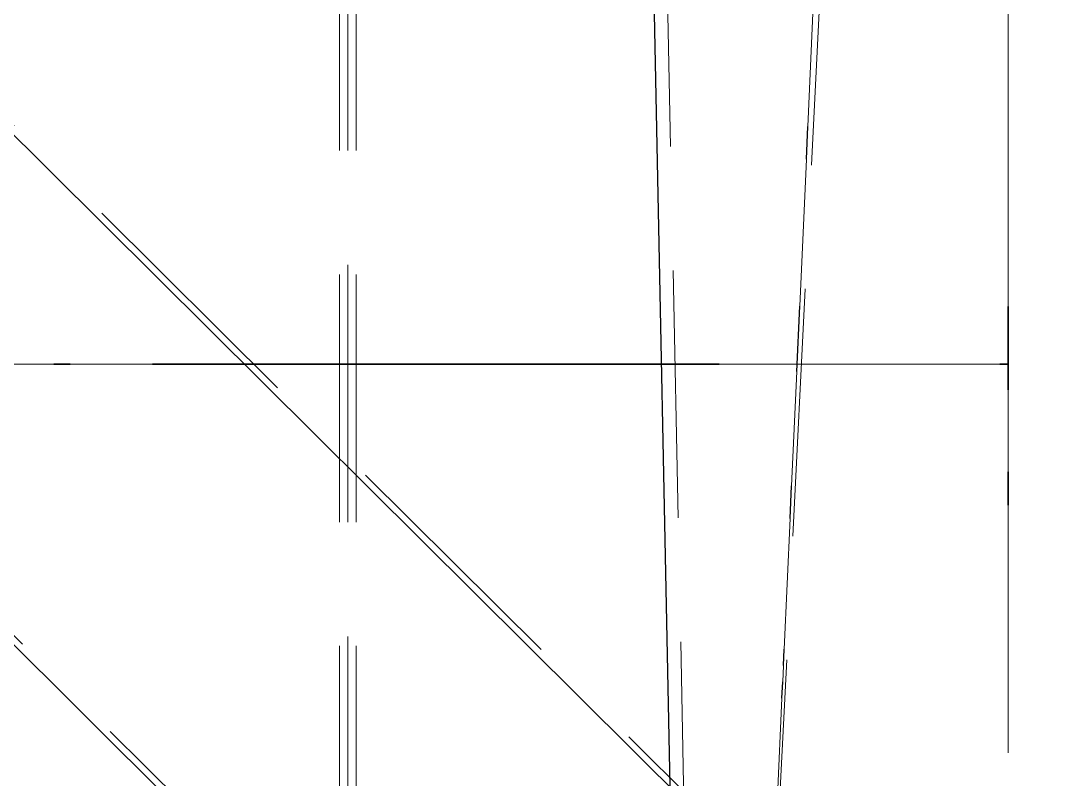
# Model space of a CAD drawing. Header units: millimetres. Extents: x -11795 to 47768, y 22971 to 65021.
# Drawn here: x 19845 to 20479, y 33369 to 33828 of the extents above; entities that cross this region are included whole.
import ezdxf

# ---------------------------------------------------------------- set-up
doc = ezdxf.new("R2010")
doc.units = ezdxf.units.MM
doc.linetypes.add('HIDDEN_50', pattern=[225, 150, -75])
for name, color, linetype, lineweight in [('PLATE_HIDDEN', 8, 'HIDDEN_50', 18), ('PLATE_VISIBLE', 7, 'Continuous', 35), ('PROFILE_HIDDEN', 9, 'HIDDEN_50', 18), ('PROFILE_VISIBLE', 4, 'Continuous', 25)]:
    doc.layers.add(name, color=color, linetype=linetype, lineweight=lineweight)

msp = doc.modelspace()

# ---------------------------------------------------------------- linework, layer by layer
at = {"layer": 'PLATE_HIDDEN'}
for p, q in [((20042.86, 34349.28), (20042.86, 31505)), ((20042.86, 31505), (20042.86, 34349.28)), ((20442.87, 33954.38), (20442.87, 33654.45)), ((20442.87, 33654.45), (20442.87, 33954.38)), ((20442.87, 33944.74), (20442.87, 33654.77)), ((20442.87, 33654.77), (20442.87, 33944.74)), ((20442.87, 33944.74), (20442.87, 33654.77)), ((20442.87, 33654.77), (20442.87, 33944.74)), ((20198.81, 33620), (18842.87, 33620)), ((19824.93, 33620), (19864.81, 33620)), ((19874.78, 33620), (19924.63, 33620)), ((20437.87, 33620), (20192.87, 33620)), ((20267.87, 33620), (20437.87, 33620)), ((20442.87, 33604.77), (20442.87, 33554.78)), ((20442.87, 33554.78), (20442.87, 33604.77)), ((20442.87, 33604.77), (20442.87, 33554.78)), ((20442.87, 33554.78), (20442.87, 33604.77)), ((20442.87, 33604.47), (20442.87, 33554.48)), ((20442.87, 33554.48), (20442.87, 33604.47)), ((20442.87, 33534.78), (20442.87, 32724.87)), ((20442.87, 32724.87), (20442.87, 33534.78)), ((20442.87, 33534.78), (20442.87, 32724.87)), ((20442.87, 32724.87), (20442.87, 33534.78)), ((20442.87, 33534.48), (20442.87, 32724.69)), ((20442.87, 32724.69), (20442.87, 33534.48))]:
    msp.add_line(p, q, dxfattribs=at)
at = {"layer": 'PLATE_VISIBLE'}
for p, q in [((20442.87, 33654.77), (20442.87, 33604.77)), ((20442.87, 33604.77), (20442.87, 33654.77)), ((20442.87, 33654.77), (20442.87, 33604.77)), ((20442.87, 33604.77), (20442.87, 33654.77)), ((20442.87, 33654.45), (20442.87, 33604.47)), ((20442.87, 33604.47), (20442.87, 33654.45)), ((19864.81, 33620), (19874.78, 33620)), ((19924.63, 33620), (20198.81, 33620)), ((20192.87, 33620), (20267.87, 33620)), ((20442.87, 33620), (20437.87, 33620)), ((20437.87, 33620), (20442.87, 33620)), ((20442.87, 33554.78), (20442.87, 33534.78)), ((20442.87, 33534.78), (20442.87, 33554.78)), ((20442.87, 33554.78), (20442.87, 33534.78)), ((20442.87, 33534.78), (20442.87, 33554.78)), ((20442.87, 33554.48), (20442.87, 33534.48)), ((20442.87, 33534.48), (20442.87, 33554.48))]:
    msp.add_line(p, q, dxfattribs=at)
at = {"layer": 'PROFILE_HIDDEN'}
for p, q in [((20479.25, 33129.95), (18922.73, 34675.92)), ((20284.16, 31502.19), (20221.12, 34606.21)), ((20324.68, 32974.69), (18768.16, 34520.66)), ((20037.87, 34349.28), (20037.87, 31505)), ((20037.87, 34349.28), (20037.87, 31505)), ((20037.87, 34349.28), (20037.87, 31505)), ((20037.87, 34349.28), (20037.87, 31505)), ((20047.87, 34349.28), (20047.87, 31505)), ((20047.87, 34349.28), (20047.87, 31505)), ((20047.87, 34349.28), (20047.87, 31505)), ((20047.87, 34349.28), (20047.87, 31505)), ((20290.12, 33066.21), (20333.6, 33938.61)), ((20321.59, 33763.93), (20325.62, 33852.99)), ((20316.66, 33655.08), (20320.69, 33744.14)), ((20311.73, 33546.22), (20314.87, 33615.49)), ((20307.24, 33447.27), (20310.83, 33526.43)), ((20306.35, 33427.47), (20306.8, 33437.37)), ((20303.21, 33358.2), (20305.9, 33417.58))]:
    msp.add_line(p, q, dxfattribs=at)
at = {"layer": 'PROFILE_VISIBLE'}
for p, q in [((20238.62, 33343.65), (20212.98, 34606.22)), ((20269.02, 33333.08), (18995.5, 34597.96)), ((20311.73, 32981.9), (18765.82, 34517.33)), ((20320.69, 33744.14), (20321.59, 33763.93)), ((20314.87, 33615.49), (20316.66, 33655.08)), ((20310.83, 33526.43), (20311.73, 33546.22)), ((20306.8, 33437.37), (20307.24, 33447.27)), ((20305.9, 33417.58), (20306.35, 33427.47))]:
    msp.add_line(p, q, dxfattribs=at)

doc.saveas('drawing.dxf')
